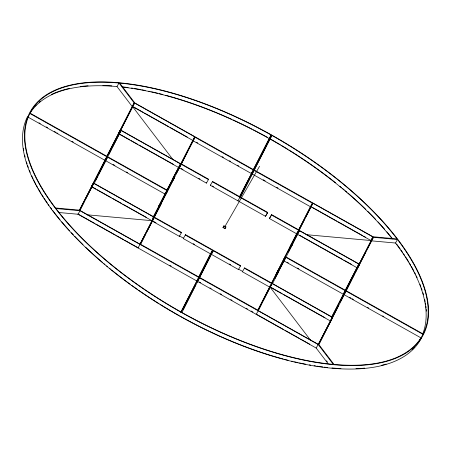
<?xml version="1.0" encoding="UTF-8"?>
<svg xmlns="http://www.w3.org/2000/svg" width="451" height="451" viewBox="0 0 451 451"><rect width="100%" height="100%" fill="white"/><g stroke="black" fill="none" stroke-linecap="round" stroke-linejoin="round"><path stroke-width="0.68" d="M79.156 210.611L106.791 156.706L29.896 113.505A224.654 98.831 29.9 0 0 55.512 207.979L79.618 210.16L106.791 156.706M104.948 159.874L105.573 158.639M106.825 156.181L134.144 102.901L119.025 83.046A224.654 98.831 29.9 0 0 30.076 113.15L106.972 156.35L134.144 102.901M79.517 210.899L83.897 202.279M85.464 199.201L93.746 183.365L153.887 217.156L140.114 244.245L79.974 210.454L93.746 183.365M120.034 131.19L134.578 103.048L194.719 136.839L180.947 163.927L120.806 130.136L134.578 103.048M95.386 180.676L97.929 175.676M98.56 174.424L107.58 157.151L166.932 190.497L158.684 206.259L173.336 177.897L174.125 178.342L159.474 206.705L161.052 203.598M108.916 154.062L111.459 149.061M112.096 147.81L121.11 130.536L180.462 163.882L172.22 179.645L180.462 163.882M107.58 157.151L94.231 183.41L153.582 216.756L152.573 218.515M121.11 130.536L107.761 156.796L167.112 190.142M153.114 217.219L159.806 204.517L160.595 204.957M165.094 193.659L165.714 192.436M166.65 190.598L173.336 177.897M153.582 216.756L159.806 204.517M139.973 244.07L153.887 217.156M180.806 163.752L194.719 136.839M140.475 244.076L145.216 234.751M146.795 231.645L154.191 217.557L181.375 232.829L181.556 232.474L154.372 217.202L161.046 204.072L153.904 217.658M161.684 202.352L165.472 194.9M172.705 180.676L165.788 194.28L167.811 190.762M174.56 177.023L173.004 180.084L181.251 164.322L208.435 179.594L208.616 179.239L181.432 163.967L195.024 137.234L253.327 169.993L239.74 196.726L212.556 181.454L210.352 185.327L265.504 216.317L267.708 212.438L240.524 197.172L254.116 170.433L312.425 203.192L298.833 229.925L271.649 214.653L269.625 218.171L269.444 218.526L296.628 233.798L271.305 283.617M176.115 173.962L181.251 164.322M180.992 164.378L187.627 151.322M189.206 148.216L195.024 137.234M154.191 217.557L140.599 244.29L198.908 277.044L212.494 250.311L185.316 235.039L185.496 234.683L240.648 265.673L240.468 266.028L213.284 250.756L211.26 254.274L238.444 269.546L240.648 265.673M152.167 221.075L179.351 236.347L179.532 235.991L183.472 238.207L183.292 238.562L210.476 253.828L198.778 276.835M179.227 167.845L206.411 183.117L206.592 182.762M210.352 185.327L210.532 184.972M212.556 181.454L212.376 181.809L267.528 212.793M223.955 225.821L223.053 227.592L225.021 228.702L225.923 226.926L223.955 225.821L222.941 227.58M180.671 312.464L198.728 277.399L80.047 210.724L55.941 208.542A224.654 98.831 29.9 0 0 181.122 312.036L198.728 277.399M239.295 197.138L253.327 169.993M251.483 173.156L252.115 171.921M253.056 170.066L271.119 135.001A224.654 98.831 29.9 0 0 119.707 83.108L134.832 102.963L253.507 169.638L271.119 135.001M183.343 309.194L195.289 285.692M196.861 282.597L197.493 281.362L316.168 348.037L327.933 363.478M199.567 277.275L210.628 255.52M240.716 196.337L249.882 178.308M250.514 177.063L252.092 173.956L310.401 206.71L298.387 230.337M254.161 169.886L267.054 144.529M267.68 143.294L269.974 138.784M199.517 277.844L181.905 312.481A224.654 98.831 29.9 0 0 333.317 364.374L318.192 344.519L199.517 277.844L197.826 280.776M213.284 250.756L199.697 277.489L258 310.249L271.592 283.51L244.408 268.238L244.589 267.883L271.773 283.155L277.996 270.916L278.78 271.355L272.556 283.6L331.913 316.946L345.263 290.686L285.906 257.341L277.664 273.103L285.906 257.341M271.902 135.447L254.296 170.078L372.977 236.758L397.083 238.94A224.654 98.831 29.9 0 0 271.902 135.447L269.878 138.964A224.654 98.831 29.9 0 1 392.28 238.883M238.444 269.546L238.624 269.191L242.565 271.406L242.384 271.761L269.568 287.033L257.555 310.654M265.504 216.317L267.708 212.438M269.444 218.526L271.649 214.653M269.749 286.678L270.369 285.449M296.809 233.443L297.44 232.203M276.875 272.658L291.526 244.295L292.316 244.741L286.086 256.985L345.443 290.331L358.793 264.072L299.441 230.726L291.194 246.483L299.441 230.726M290.405 246.043L298.652 230.281L271.468 215.009M258.158 310.468L261.603 303.698M263.164 300.62L272.077 283.555L332.218 317.346L318.445 344.434L258.305 310.643L272.077 283.555M298.675 230.765L303.997 220.297M305.564 217.219L312.904 203.238L373.05 237.023L358.601 265.289M312.904 203.238L299.137 230.326L359.278 264.111M274.89 278.549L276.446 275.488M288.42 251.934L289.976 248.873M331.479 317.341L345.263 290.686M343.42 293.849L344.057 292.598M345.331 290.1L358.793 264.072M318.299 344.26L332.218 317.346M358.821 264.557L373.05 237.023M318.727 344.417L332.613 317.566M330.899 320.469L338.712 305.101M340.279 302.023L343.718 295.264M346.086 290.602L351.397 280.15M352.022 278.921L354.525 273.999M355.151 272.77L357.649 267.855M357.959 267.24L365.767 251.889M367.323 248.822L373.405 237.322L397.511 239.504A224.654 98.831 29.9 0 1 423.128 333.977L346.233 290.771L373.405 237.322M346.052 291.126L318.88 344.581L333.999 364.436A224.654 98.831 29.9 0 0 422.948 334.332L346.052 291.126L344.028 294.65L420.315 337.506M30.054 113.156A224.654 98.831 29.9 0 1 117.001 86.564L119.025 83.046M118.387 133.434L120.411 129.916M91.328 186.663L93.351 183.145M58.737 212.494L78.023 214.242L80.047 210.724M172.102 181.86L174.125 178.342M138.006 247.943L140.024 244.425M206.411 183.117L208.616 179.239M179.351 236.347L181.556 232.474M183.292 238.562L185.496 234.683M252.43 173.37L254.116 170.433M237.931 200.819L239.955 197.301M224.491 227.259L259.539 166.301M210.476 253.828L212.494 250.311M224.914 228.685L225.923 226.926M242.384 271.761L244.589 267.883M310.401 206.71L312.425 203.192M296.628 233.798L298.652 230.281M289.503 247.819L291.526 244.295M283.189 260.238L285.212 256.72M290.292 248.259L292.316 244.741M275.973 274.433L277.996 270.916M269.568 287.033L271.592 283.51M276.762 274.873L278.78 271.355M256.191 314.341L258.214 310.824M370.953 240.276L372.3 237.931M357.987 267.268L359.672 264.337M316.168 348.037L318.192 344.519M422.734 333.892A224.654 98.831 29.9 0 0 395.488 243.021L397.511 239.504M422.277 335.505L422.948 334.332M87.015 214.794L151.863 220.674L91.722 186.889M306.178 234.667L371.026 240.546L310.886 206.755M371.382 240.84L395.488 243.021M134.032 107.169L143.209 112.327M144.438 113.015L168.916 126.77M170.14 127.458L187.278 137.081M196.456 142.24L197.679 142.928M222.134 156.666L223.358 157.354M229.474 160.787L230.698 161.475M237.423 165.258L238.647 165.94M263.283 179.78L265.115 180.812M276.734 187.34L277.957 188.028M312.199 207.263L336.677 221.018M337.9 221.706L362.384 235.461M363.607 236.149L365.445 237.181M192.695 140.357L132.555 106.566L172.97 159.626M193 140.751L251.303 173.511M181.223 168.505L183.033 169.525M198.739 178.348L199.945 179.024M212.342 185.992L213.554 186.669M118.782 133.654L129.832 139.861M131.055 140.549L137.809 144.343M139.038 145.03L173.404 164.339M299.565 235.225L342.529 259.359M343.752 260.047L351.729 264.528M119.087 134.054L178.444 167.4M297.418 234.244L356.769 267.59M174.238 176.127L175.027 176.566M292.428 242.525L293.218 242.965M39.034 122.841L40.257 123.529M46.357 126.956L47.581 127.639M54.295 131.41L55.512 132.098M56.736 132.786L57.953 133.468M71.991 141.355L73.214 142.042M113.077 164.44L114.915 165.472M126.539 172L127.763 172.688M287.124 262.223L288.347 262.91M297.53 268.063L298.754 268.751M349.7 297.378L350.923 298.066M352.141 298.748L353.364 299.436M367.402 307.323L368.619 308.005M382.657 315.892L383.88 316.579M28.481 117.367L104.767 160.229M105.557 160.669L164.914 194.015M283.888 260.858L343.239 294.204M160.708 202.741L161.497 203.181M278.898 269.14L279.682 269.58M92.207 186.928L95.877 188.992M97.1 189.679L111.177 197.589M112.4 198.277L121.578 203.429M122.802 204.117L146.665 217.529M152.951 221.058L155.973 222.755M193.276 243.715L194.499 244.403M229.435 264.027L230.658 264.714M270.538 287.118L282.163 293.652M283.386 294.34L324.996 317.713M330.194 320.864L270.053 287.073L310.468 340.133M169.88 265.391L171.104 266.084M199.511 282.044L200.74 282.732M209.946 287.901L211.175 288.595M220.381 293.764L221.604 294.452M230.811 299.627L232.04 300.315M246.156 308.247L247.385 308.935M251.066 311.004L252.91 312.041M77.95 213.977L94.518 223.284M95.747 223.972L115.388 235.005M116.612 235.698L123.365 239.487M124.594 240.18L138.096 247.762M256.281 314.161L283.899 329.681M285.122 330.369L299.238 338.301M300.467 338.989L309.674 344.158M78.023 214.242L196.704 280.922M326.518 360.783L327.358 361.888M117.001 86.564L132.12 106.419M421.443 337.912A225.945 99.4 29.9 0 1 179.413 315.959A225.945 99.4 29.9 0 1 27.556 116.617M35.122 105.985A225.945 99.4 29.9 0 1 36.119 104.982M39.31 102.101A225.945 99.4 29.9 0 1 40.443 101.193M51.566 94.406A225.945 99.4 29.9 0 1 69.663 88.357M80.222 86.553A225.945 99.4 29.9 0 1 88.086 85.797M102.879 85.481A225.945 99.4 29.9 0 1 111.797 85.87M122.232 86.812A225.945 99.4 29.9 0 1 128.146 87.55M131.495 88.03A225.945 99.4 29.9 0 1 132.842 88.238M134.195 88.452A225.945 99.4 29.9 0 1 140.362 89.518M141.749 89.777A225.945 99.4 29.9 0 1 145.228 90.454M148.734 91.181A225.945 99.4 29.9 0 1 150.144 91.485M151.553 91.795A225.945 99.4 29.9 0 1 157.935 93.284M159.355 93.633A225.945 99.4 29.9 0 1 162.924 94.541M165.697 95.274A225.945 99.4 29.9 0 1 216.412 112.649M217.072 112.925A225.945 99.4 29.9 0 1 231.673 119.284M232.953 119.87A225.945 99.4 29.9 0 1 252.081 129.149M253.349 129.798A225.945 99.4 29.9 0 1 267.742 137.51M271.203 139.449A225.945 99.4 29.9 0 1 280.336 144.754M281.554 145.476A225.945 99.4 29.9 0 1 287.608 149.151M288.815 149.895A225.945 99.4 29.9 0 1 335.499 182.74M339.907 186.302A225.945 99.4 29.9 0 1 341.537 187.644M342.619 188.541A225.945 99.4 29.9 0 1 344.231 189.888M345.303 190.79A225.945 99.4 29.9 0 1 346.892 192.143M347.947 193.051A225.945 99.4 29.9 0 1 365.778 209.354M367.886 211.423A225.945 99.4 29.9 0 1 375.548 219.254M378.011 221.875A225.945 99.4 29.9 0 1 384.618 229.238M386.873 231.859A225.945 99.4 29.9 0 1 392.449 238.647M396.581 243.997A225.945 99.4 29.9 0 1 400.155 248.873M401.018 250.096A225.945 99.4 29.9 0 1 402.709 252.537M403.538 253.755A225.945 99.4 29.9 0 1 404.75 255.582M405.545 256.799A225.945 99.4 29.9 0 1 408.578 261.653M409.305 262.854A225.945 99.4 29.9 0 1 410.709 265.261M411.391 266.456A225.945 99.4 29.9 0 1 413.962 271.203M414.565 272.376A225.945 99.4 29.9 0 1 415.444 274.129M416.29 275.865A225.945 99.4 29.9 0 1 417.102 277.596M420.011 284.418A225.945 99.4 29.9 0 1 420.822 286.532M421.33 287.935A225.945 99.4 29.9 0 1 422.051 290.032M422.937 292.8A225.945 99.4 29.9 0 1 423.534 294.864M424.724 299.599A225.945 99.4 29.9 0 1 425.141 301.589M425.389 302.909A225.945 99.4 29.9 0 1 425.716 304.865M425.902 306.15A225.945 99.4 29.9 0 1 426.139 308.061M426.268 309.324A225.945 99.4 29.9 0 1 426.415 311.184M179.098 315.553A224.654 98.831 29.9 0 1 160.302 304.453M159.102 303.709A224.654 98.831 29.9 0 1 138.553 290.179M137.414 289.384A224.654 98.831 29.9 0 1 131.793 285.398M130.13 284.198A224.654 98.831 29.9 0 1 111.493 269.918M110.394 269.027A224.654 98.831 29.9 0 1 109.3 268.136M107.671 266.795A224.654 98.831 29.9 0 1 106.594 265.898M104.982 264.557A224.654 98.831 29.9 0 1 103.916 263.655M102.326 262.302A224.654 98.831 29.9 0 1 85.622 247.193M82.99 244.645A224.654 98.831 29.9 0 1 74.827 236.392M73.35 234.836A224.654 98.831 29.9 0 1 71.405 232.755M69.493 230.675A224.654 98.831 29.9 0 1 61.753 221.83M60.028 219.761A224.654 98.831 29.9 0 1 53.917 212.06M327.437 367.509A224.654 98.831 29.9 0 1 324.173 367.131M322.854 366.967A224.654 98.831 29.9 0 1 316.827 366.127M315.474 365.919A224.654 98.831 29.9 0 1 314.11 365.699M310.677 365.124A224.654 98.831 29.9 0 1 309.296 364.876M305.817 364.228A224.654 98.831 29.9 0 1 299.492 362.937M298.077 362.632A224.654 98.831 29.9 0 1 294.526 361.832M293.099 361.499A224.654 98.831 29.9 0 1 291.673 361.155M288.099 360.276A224.654 98.831 29.9 0 1 284.513 359.346M283.16 358.985A224.654 98.831 29.9 0 1 232.558 341.644M231.887 341.368A224.654 98.831 29.9 0 1 179.881 315.999M414.368 347.355A224.654 98.831 29.9 0 1 412.44 349.373M386.169 364.053A224.654 98.831 29.9 0 1 381.219 365.395M364.673 368.117A224.654 98.831 29.9 0 1 355.969 368.681M340.95 368.574A224.654 98.831 29.9 0 1 331.975 367.954M420.924 337.85A224.654 98.831 29.9 0 1 419.627 340.206M122.187 87.082A224.654 98.831 29.9 0 1 269.095 138.519M53.489 211.496A224.654 98.831 29.9 0 1 52.575 210.29M51.679 209.084A224.654 98.831 29.9 0 1 50.349 207.268M49.041 205.459A224.654 98.831 29.9 0 1 48.189 204.247M47.344 203.04A224.654 98.831 29.9 0 1 44.097 198.209M43.319 197.008A224.654 98.831 29.9 0 1 41.802 194.601M41.064 193.406A224.654 98.831 29.9 0 1 38.25 188.636M37.585 187.458A224.654 98.831 29.9 0 1 36.616 185.688M35.984 184.515A224.654 98.831 29.9 0 1 33.616 179.876M33.058 178.726A224.654 98.831 29.9 0 1 31.739 175.884M30.206 172.333A224.654 98.831 29.9 0 1 29.349 170.213M28.283 167.4A224.654 98.831 29.9 0 1 27.545 165.308M27.077 163.916A224.654 98.831 29.9 0 1 26.429 161.841M25.115 157.072A224.654 98.831 29.9 0 1 24.642 155.059M23.751 150.454A224.654 98.831 29.9 0 1 23.463 148.52M55.338 208.221A225.985 99.417 29.9 0 0 405.105 353.595A225.985 99.417 29.9 0 0 219.096 109.401A225.985 99.417 29.9 0 0 55.338 208.221"/></g></svg>
